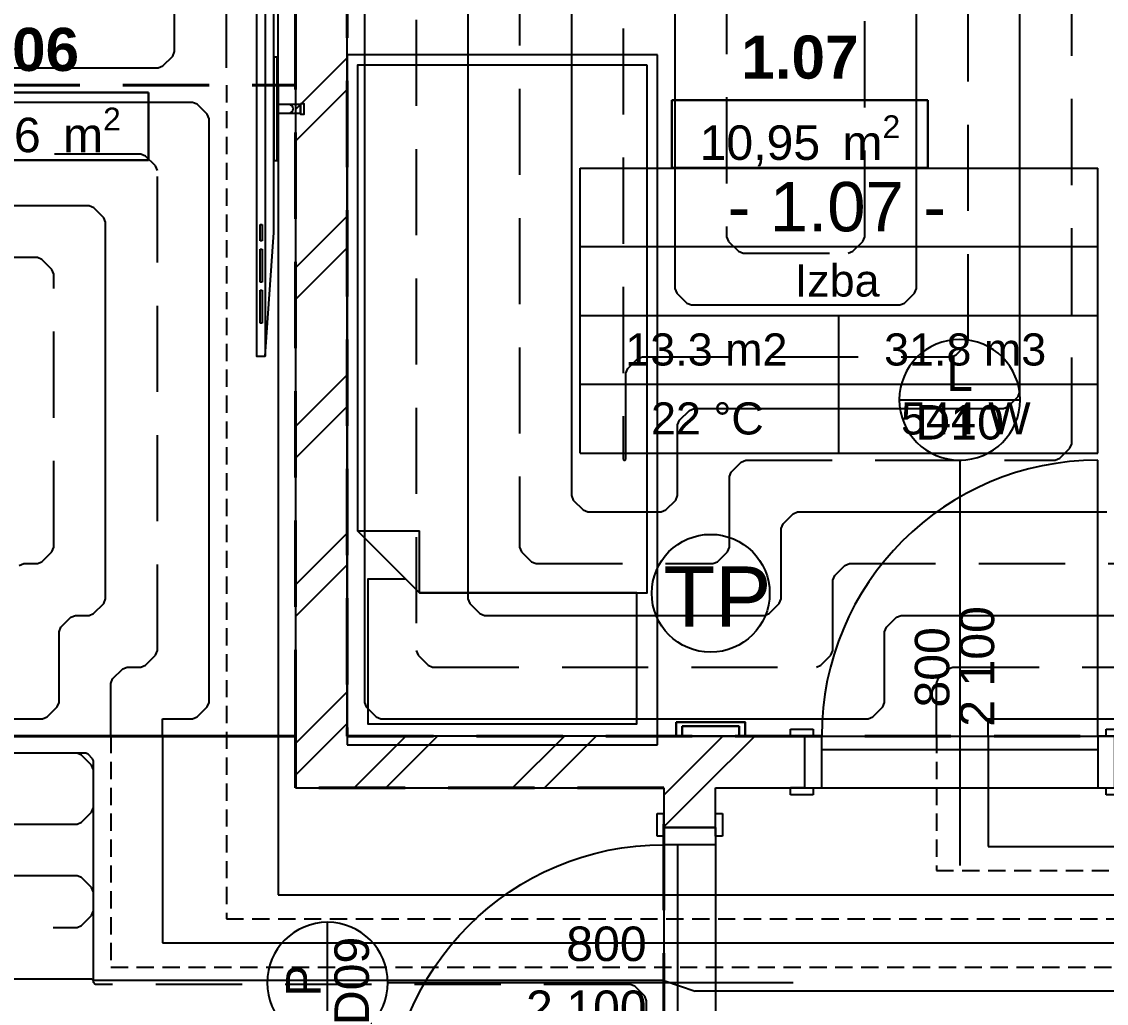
# Model space of a CAD drawing. Header units: millimetres. Extents: x 1046 to 74297, y -4150 to 54562.
# Drawn here: x 14246 to 17390, y 6105 to 8951 of the extents above; entities that cross this region are included whole.
import ezdxf
from ezdxf.enums import TextEntityAlignment as Align

# ---------------------------------------------------------------- set-up
doc = ezdxf.new("R2010")
doc.units = ezdxf.units.MM
doc.linetypes.add('DASH', pattern=[75, 50, -25])
for name, color, linetype in [('1__NP___MIESTNOSTIUK', 7, 'Continuous'), ('Interiér - nábytok', 252, 'Continuous'), ('Konštrukcie - zvislé nosné', 252, 'Continuous'), ('ODVODN__POTRUBIE___PODL__VYK_', 7, 'Continuous'), ('OKRAJOV__DILAT_CIA_PDL', 2, 'Continuous'), ('Otvory – Dveře', 252, 'Continuous'), ('Otvory – Značky dveří', 252, 'Continuous'), ('PODLAHOVKA', 7, 'Continuous'), ('PR_VODN__POTRUBIE___PODL__VYK_', 7, 'Continuous'), ('vyk-privod2', 7, 'Continuous'), ('vyk-vratka-ZARIADENIE', 7, 'Continuous'), ('Výplně – Řezové', 252, 'Continuous'), ('Z_NA_PRECHODOV_CH_POTRUB_', 7, 'Continuous'), ('Zóny', 252, 'Continuous'), ('Zóny – Razítka', 252, 'Continuous')]:
    doc.layers.add(name, color=color, linetype=linetype)
doc.layers.add('vyk_POPIS', color=7, linetype='Continuous', lineweight=20)
doc.styles.add('ARIAL', font='arial.ttf')
doc.styles.add('GENEROVANÝ_STYL_1', font='arial.ttf')
doc.styles.add('GENEROVANÝ_STYL_2', font='arialbd.ttf')
pattern_1 = [(45, (0, 0), (-11490.5, 11490.5), []), (45, (-2298, 2298), (-11490.5, 11490.5), [])]

# ---------------------------------------------------------------- blocks, each defined once
blk = doc.blocks.new('SPÁLŇA_1.06_6_1', base_point=(191408, 459084))
at = {"layer": 'Zóny – Razítka'}
for p, q in [((209966, 458102), (172850, 458102)), ((172850, 458102), (172850, 448281)), ((172850, 458102), (209966, 458102)), ((172850, 448281), (172850, 458102)), ((209966, 448281), (209966, 458102)), ((209966, 458102), (209966, 448281)), ((172850, 448281), (209966, 448281)), ((209966, 448281), (172850, 448281))]:
    blk.add_line(p, q, dxfattribs=at)
at = {"layer": 'Zóny – Razítka', "insert": (191408, 455906), "char_height": 5000, "attachment_point": 2, "style": 'GENEROVANÝ_STYL_1'}
blk.add_mtext('\\A1;{\\pqc;\\pt0,2500;\\fArial|b0|i0|c238|p0;\\W1.000000;13,36\\fArial|b0|i0|c238|p0;\\W1.000000;\\A1{\\H.66x;\\S^  ;}\\fArial|b0|i0|c238|p0;\\W1.000000; m\\fArial|b0|i0|c238|p0;\\W1.000000;\\A1{\\H.66x;\\S2^  ;}}', dxfattribs=at)
at = {"layer": 'Zóny – Razítka'}
for tag, height, style, p in [('DUMMY_849', 6250, 'GENEROVANÝ_STYL_2', (199749, 468906)), ('ROOM_NUMBER', 6250, 'GENEROVANÝ_STYL_2', (191408, 467477)), ('DUMMY_850', 5000, 'GENEROVANÝ_STYL_1', (177761, 457120))]:
    blk.add_attdef(tag, text='', height=height, dxfattribs=dict(at, style=style)).set_placement(p, align=Align.TOP_CENTER)
blk = doc.blocks.new('IZBA_1.07_7_1', base_point=(304358, 457969))
at = {"layer": 'Zóny – Razítka'}
for p, q in [((322916, 456987), (285800, 456987)), ((285800, 456987), (285800, 447165)), ((285800, 456987), (322916, 456987)), ((285800, 447165), (285800, 456987)), ((322916, 447165), (322916, 456987)), ((322916, 456987), (322916, 447165)), ((285800, 447165), (322916, 447165)), ((322916, 447165), (285800, 447165))]:
    blk.add_line(p, q, dxfattribs=at)
at = {"layer": 'Zóny – Razítka', "insert": (304358, 454790), "char_height": 5000, "attachment_point": 2, "style": 'GENEROVANÝ_STYL_1'}
blk.add_mtext('\\A1;{\\pqc;\\pt0,2500;\\fArial|b0|i0|c238|p0;\\W1.000000;10,95\\fArial|b0|i0|c238|p0;\\W1.000000;\\A1{\\H.66x;\\S^  ;}\\fArial|b0|i0|c238|p0;\\W1.000000; m\\fArial|b0|i0|c238|p0;\\W1.000000;\\A1{\\H.66x;\\S2^  ;}}', dxfattribs=at)
at = {"layer": 'Zóny – Razítka'}
for tag, height, style, p in [('DUMMY_849', 6250, 'GENEROVANÝ_STYL_2', (312699, 467790)), ('ROOM_NUMBER', 6250, 'GENEROVANÝ_STYL_2', (304358, 466362)), ('DUMMY_850', 5000, 'GENEROVANÝ_STYL_1', (290711, 456005))]:
    blk.add_attdef(tag, text='', height=height, dxfattribs=dict(at, style=style)).set_placement(p, align=Align.TOP_CENTER)
blk = doc.blocks.new('Postel 01 27[3]_1', base_point=(283748, 463547))
at = {"layer": 'Interiér - nábytok'}
for p, q in [((283748, 463547), (238748, 463547)), ((238748, 463547), (238748, 363547)), ((283748, 363547), (283748, 463547)), ((240248, 394547), (249248, 394547)), ((249248, 385547), (249248, 394547)), ((238748, 363547), (283748, 363547))]:
    blk.add_line(p, q, dxfattribs=at)
at = {"layer": 'Interiér - nábytok', "flags": 128}
for points in [[(282248, 462047), (240248, 462047), (240248, 394547), (249248, 385547), (282248, 385547)], [(249248, 385547), (247248, 387547), (241748, 387547), (241748, 366547), (280748, 366547), (280748, 385547)]]:
    blk.add_lwpolyline(points, close=True, dxfattribs=at)
blk = doc.blocks.new('Plochá TV 27[10]_1', base_point=(225623, 491585))
at = {"layer": 'Interiér - nábytok'}
for p, q in [((226873, 491585), (226873, 419859)), ((226123, 436595), (226123, 438986)), ((226123, 438986), (226436, 438986)), ((226436, 438986), (226436, 436595)), ((226436, 436595), (226123, 436595)), ((226123, 430618), (226123, 435400)), ((226123, 435400), (226436, 435400)), ((226436, 435400), (226436, 430618)), ((226436, 430618), (226123, 430618)), ((226123, 424641), (226123, 429423)), ((226123, 429423), (226436, 429423)), ((226436, 429423), (226436, 424641)), ((226436, 424641), (226123, 424641))]:
    blk.add_line(p, q, dxfattribs=at)
at = {"layer": 'Interiér - nábytok', "flags": 128}
for points in [[(225623, 491585), (225623, 419859), (226873, 419859), (228123, 437791), (228123, 473654), (226873, 491585)], [(228123, 463222), (228123, 448222), (228623, 448222), (228623, 463222)], [(228623, 456347), (228623, 455097), (231998, 455097), (231998, 456347)], [(231998, 456472), (231998, 454972), (232498, 454972), (232498, 456472)]]:
    blk.add_lwpolyline(points, close=True, dxfattribs=at)
at = {"layer": 'Interiér - nábytok'}
blk.add_arc((230311, 455722), 625, 270, 90, dxfattribs=at)
blk = doc.blocks.new('Zeď_16_1', base_point=(238748, 553547))
at = {"layer": 'Výplně – Řezové'}
h = blk.add_hatch(dxfattribs=at)
h.set_pattern_fill('OBECNÁ___DVOJITÁ_1_4__1__E3', color=256, style=0, pattern_type=2)
h.set_pattern_definition(pattern_1)
h.paths.add_polyline_path([(238748, 364797), (238748, 553547), (231248, 553547), (231248, 364797)])
h = blk.add_hatch(dxfattribs=at)
h.set_pattern_fill('OBECNÁ___DVOJITÁ_1_4__1__E3', color=256, style=0, pattern_type=2)
h.set_pattern_definition(pattern_1)
h.paths.add_polyline_path([(238748, 364797), (231248, 357297), (238748, 357297)])
h = blk.add_hatch(dxfattribs=at)
h.set_pattern_fill('OBECNÁ___DVOJITÁ_1_4__1__E3', color=256, style=0, pattern_type=2)
h.set_pattern_definition(pattern_1)
h.paths.add_polyline_path([(231248, 364797), (231248, 357297), (238748, 364797)])
at = {"layer": 'Konštrukcie - zvislé nosné', "flags": 128}
for points in [[(231248, 553547), (231248, 357297)], [(231248, 553547), (238748, 553547)], [(238748, 364797), (238748, 553547)], [(231248, 357297), (238748, 357297)]]:
    blk.add_lwpolyline(points, dxfattribs=at)
blk = doc.blocks.new('Dveře 27_2')
at = {"layer": 'Otvory – Dveře'}
for p, q in [((20000, 0), (20000, 40000)), ((-21250, 1000), (-24500, 1000)), ((-24500, 1000), (-24500, 0)), ((-24500, 0), (-21250, 0)), ((-22500, 0), (-24500, 0)), ((-22500, 0), (-24500, 0)), ((-22500, 0), (22500, 0)), ((-20000, 0), (-22500, 0)), ((-22500, 0), (-22500, -7500)), ((-22500, -7500), (-22500, 0)), ((-22500, -7500), (-22500, 0)), ((-21250, 0), (-21250, 1000)), ((-20000, -7500), (-20000, 0)), ((-20000, 0), (20000, 0)), ((-20000, -2000), (-20000, 0)), ((22500, 0), (20000, 0)), ((20000, 0), (20000, -7500)), ((20000, 0), (20000, -2000)), ((24500, 1000), (21250, 1000)), ((21250, 1000), (21250, 0)), ((21250, 0), (24500, 0)), ((22500, -7500), (22500, 0)), ((22500, -7500), (22500, 0)), ((22500, -7500), (22500, 0)), ((22500, 0), (24500, 0)), ((22500, 0), (24500, 0)), ((24500, 0), (24500, 1000)), ((20000, -2000), (-20000, -2000)), ((-21250, -7500), (-24500, -7500)), ((-24500, -7500), (-24500, -8500)), ((-22500, -7500), (-24500, -7500)), ((-22500, -7500), (-24500, -7500)), ((-22500, -7500), (22500, -7500)), ((-22500, -7500), (-20000, -7500)), ((-21250, -8500), (-21250, -7500)), ((20000, -7500), (22500, -7500)), ((24500, -7500), (21250, -7500)), ((21250, -7500), (21250, -8500)), ((22500, -7500), (24500, -7500)), ((22500, -7500), (24500, -7500)), ((24500, -8500), (24500, -7500)), ((-24500, -8500), (-21250, -8500)), ((21250, -8500), (24500, -8500))]:
    blk.add_line(p, q, dxfattribs=at)
blk.add_arc((20000, 0), 40000, 90, 180, dxfattribs=at)
blk = doc.blocks.new('Značka dveří CZ 27_4')
at = {"layer": 'Otvory – Značky dveří'}
for p, q in [((-8750, 48750), (8750, 48750)), ((0, 40000), (0, -18750))]:
    blk.add_line(p, q, dxfattribs=at)
at = {"layer": 'Otvory – Značky dveří', "flags": 128}
blk.add_lwpolyline([(8750, 48750, 1), (-8750, 48750, 1)], format="xyb", close=True, dxfattribs=at)
at = {"layer": 'Otvory – Značky dveří', "style": 'GENEROVANÝ_STYL_1'}
blk.add_attdef('AC_WIDO_A_SIZE', text='', height=5000, rotation=90, dxfattribs=at).set_placement((0, 4131), align=Align.BOTTOM_LEFT)
blk.add_attdef('AC_WIDO_B_SIZE', text='', height=5000, rotation=90, dxfattribs=at).set_placement((0, 1357), align=Align.TOP_LEFT)
for tag, p in [('DUMMY_78', (0, 52536)), ('AC_WIDO_ID', (0, 45494))]:
    blk.add_attdef(tag, text='', height=5000, dxfattribs=at).set_placement(p, align=Align.MIDDLE_CENTER)
blk = doc.blocks.new('Dveře 27_3')
at = {"layer": 'Otvory – Dveře'}
for p, q in [((20000, 0), (20000, 40000)), ((-24500, 0), (-24500, 1000)), ((-24500, 1000), (-21250, 1000)), ((-21250, 0), (-24500, 0)), ((-22500, 0), (-24500, 0)), ((-22500, 0), (-24500, 0)), ((-22500, 0), (22500, 0)), ((-20000, 0), (-22500, 0)), ((-22500, 0), (-22500, -7500)), ((-22500, 0), (-22500, -7500)), ((-22500, 0), (-22500, -7500)), ((-21250, 1000), (-21250, 0)), ((-20000, -7500), (-20000, 0)), ((-20000, 0), (20000, 0)), ((-20000, -2000), (-20000, 0)), ((22500, 0), (20000, 0)), ((20000, 0), (20000, -7500)), ((20000, 0), (20000, -2000)), ((21250, 1000), (24500, 1000)), ((21250, 0), (21250, 1000)), ((24500, 0), (21250, 0)), ((22500, -7500), (22500, 0)), ((22500, 0), (22500, -7500)), ((22500, 0), (22500, -7500)), ((22500, 0), (24500, 0)), ((22500, 0), (24500, 0)), ((24500, 1000), (24500, 0)), ((20000, -2000), (-20000, -2000)), ((-24500, -8500), (-24500, -7500)), ((-24500, -7500), (-21250, -7500)), ((-22500, -7500), (-24500, -7500)), ((-22500, -7500), (-24500, -7500)), ((-22500, -7500), (22500, -7500)), ((-22500, -7500), (-20000, -7500)), ((-21250, -7500), (-21250, -8500)), ((20000, -7500), (22500, -7500)), ((21250, -7500), (24500, -7500)), ((21250, -8500), (21250, -7500)), ((22500, -7500), (24500, -7500)), ((22500, -7500), (24500, -7500)), ((24500, -7500), (24500, -8500)), ((-21250, -8500), (-24500, -8500)), ((24500, -8500), (21250, -8500))]:
    blk.add_line(p, q, dxfattribs=at)
blk.add_arc((20000, 0), 40000, 90, 180, dxfattribs=at)
blk = doc.blocks.new('A$Ca9295a0e')
at = {"layer": 'Výplně – Řezové'}
h = blk.add_hatch(dxfattribs=at)
h.set_pattern_fill('OBECNÁ___DVOJITÁ_1_4__1__E3', color=256, scale=0.02, style=0, pattern_type=2)
h.set_pattern_definition([(45, (-49.96, -1727.4), (-229.81, 229.81), []), (45, (-95.92, -1681.43), (-229.81, 229.81), [])])
h.paths.add_polyline_path([(4725, 5418.5), (6050.4, 5418.5), (6050.4, 5568.5), (4725, 5568.5)])
h = blk.add_hatch(dxfattribs=at)
h.set_pattern_fill('OBECNÁ___DVOJITÁ_1_4__1__E3', color=256, scale=0.02, style=0, pattern_type=2)
h.set_pattern_definition([(45, (-49.96, -1727.4), (-229.81, 229.81), []), (45, (-95.92, -1681.43), (-229.81, 229.81), [])])
h.paths.add_polyline_path([(5793.1, 5418.5), (5643.1, 5418.5), (5643.1, 5303.5), (5793.1, 5303.5)])
at = {"layer": 'Konštrukcie - zvislé nosné'}
for p, q in [((6050.4, 5568.5), (6010.4, 5568.5)), ((6050.4, 5568.5), (6050.4, 5418.5)), ((6050.4, 5418.5), (6010.4, 5418.5)), ((5643.1, 5303.5), (5643.1, 5343.5)), ((5793.1, 5303.5), (5793.1, 5343.5)), ((5793.1, 5303.5), (5643.1, 5303.5))]:
    blk.add_line(p, q, dxfattribs=at)
at = {"layer": 'Konštrukcie - zvislé nosné', "flags": 128}
for points in [[(6050.4, 5568.5), (4725, 5568.5)], [(4725, 5418.5), (5643.1, 5418.5)], [(5643.1, 5418.5), (5643.1, 5303.5)], [(5793.1, 5303.5), (5793.1, 5418.5)], [(5793.1, 5418.5), (6050.4, 5418.5)]]:
    blk.add_lwpolyline(points, dxfattribs=at)
at = {"layer": 'Interiér - nábytok', "xscale": 0.02, "yscale": 0.02, "zscale": 0.02}
for name, p in [('Plochá TV 27[10]_1', (4462.5, 8104.3)), ('Postel 01 27[3]_1', (5625, 7543.5))]:
    blk.add_blockref(name, p, dxfattribs=at)
at = {"layer": 'Konštrukcie - zvislé nosné', "xscale": 0.02, "yscale": 0.02, "zscale": 0.02}
blk.add_blockref('Zeď_16_1', (4725, 9343.5), dxfattribs=at)
at = {"layer": 'Otvory – Dveře', "xscale": 0.02, "yscale": 0.02, "zscale": 999.9999999999999}
blk.add_blockref('Dveře 27_3', (6500.4, 5568.5), dxfattribs=at)
at = {"layer": 'Otvory – Dveře', "xscale": -0.02, "yscale": 0.02, "zscale": 999.9999999999999, "rotation": 90}
blk.add_blockref('Dveře 27_2', (5643.1, 4853.5), dxfattribs=at)
at = {"layer": 'Otvory – Značky dveří'}
ref = blk.add_blockref('Značka dveří CZ 27_4', (6500.4, 5568.5), dxfattribs=dict(at, xscale=0.02, yscale=0.02, zscale=0.02))
ref.add_attrib('AC_WIDO_ID', 'D10', dxfattribs={"height": 100, "style": 'GENEROVANÝ_STYL_1'}).set_placement((6500.4, 6478.4), align=Align.MIDDLE_CENTER)
ref.add_attrib('AC_WIDO_A_SIZE', '800', dxfattribs={"height": 100, "rotation": 90, "style": 'GENEROVANÝ_STYL_1'}).set_placement((6500.4, 5651.2), align=Align.BOTTOM_LEFT)
ref.add_attrib('AC_WIDO_B_SIZE', '2\xa0100', dxfattribs={"height": 100, "rotation": 90, "style": 'GENEROVANÝ_STYL_1'}).set_placement((6500.4, 5595.7), align=Align.TOP_LEFT)
ref.add_attrib('DUMMY_79', 'L', dxfattribs={"height": 100, "style": 'GENEROVANÝ_STYL_1'}).set_placement((6500.4, 6619.3), align=Align.MIDDLE_CENTER)
ref = blk.add_blockref('Značka dveří CZ 27_4', (5643.1, 4853.5), dxfattribs=dict(at, xscale=0.02, yscale=0.02, zscale=0.02, rotation=90))
ref.add_attrib('AC_WIDO_ID', 'D09', dxfattribs={"height": 100, "rotation": 90, "style": 'GENEROVANÝ_STYL_1'}).set_placement((4738.1, 4858.4), align=Align.MIDDLE_CENTER)
ref.add_attrib('AC_WIDO_A_SIZE', '800', dxfattribs={"height": 100, "style": 'GENEROVANÝ_STYL_1'}).set_placement((5593.1, 4886.2), align=Align.BOTTOM_RIGHT)
ref.add_attrib('AC_WIDO_B_SIZE', '2\xa0100', dxfattribs={"height": 100, "style": 'GENEROVANÝ_STYL_1'}).set_placement((5593.1, 4830.7), align=Align.TOP_RIGHT)
ref.add_attrib('DUMMY_79', 'P', dxfattribs={"height": 100, "rotation": 90, "style": 'GENEROVANÝ_STYL_1'}).set_placement((4598.1, 4859.3), align=Align.MIDDLE_CENTER)
at = {"layer": 'Zóny', "xscale": 0.02, "yscale": 0.02, "zscale": 0.02}
for name, p, values in [('SPÁLŇA_1.06_6_1', (3778.2, 7454.3), {'ROOM_NUMBER': '1.06'}), ('IZBA_1.07_7_1', (6037.2, 7432), {'ROOM_NUMBER': '1.07'})]:
    blk.add_blockref(name, p, dxfattribs=at).add_auto_attribs(values)
blk = doc.blocks.new('A$Cacebdfa7')
blk.add_blockref('A$Ca9295a0e', (2747.1, 1041.4))
at = {"layer": '1__NP___MIESTNOSTIUK', "color": 18}
for p, q in [((8147.4, 8029.9), (8147.4, 8256.9)), ((8147.4, 8256.9), (9647.4, 8256.9)), ((9647.4, 8029.9), (9647.4, 8256.9)), ((8147.4, 7829.9), (8147.4, 8029.9)), ((8147.4, 8029.9), (9647.4, 8029.9)), ((8147.4, 8029.9), (9647.4, 8029.9)), ((9647.4, 7829.9), (9647.4, 8029.9)), ((8147.4, 7629.9), (8147.4, 7829.9)), ((8147.4, 7829.9), (9647.4, 7829.9)), ((8147.4, 7829.9), (9647.4, 7829.9)), ((8897.4, 7629.9), (8897.4, 7829.9)), ((9647.4, 7629.9), (9647.4, 7829.9)), ((8147.4, 7429.9), (8147.4, 7629.9)), ((8147.4, 7629.9), (9647.4, 7629.9)), ((8147.4, 7629.9), (9647.4, 7629.9)), ((8897.4, 7429.9), (8897.4, 7629.9)), ((9647.4, 7429.9), (9647.4, 7629.9)), ((8147.4, 7429.9), (9647.4, 7429.9))]:
    blk.add_line(p, q, dxfattribs=at)
at = {"layer": 'ODVODN__POTRUBIE___PODL__VYK_', "color": 172, "linetype": 'DASH'}
for p, q in [((7122.1, 8497.4), (7122.1, 6079.9)), ((6787, 6609.9), (6787, 6659.9)), ((9180, 6609.9), (9180, 6659.9)), ((6787, 6609.9), (6787, 5939.9)), ((9180, 6609.9), (9180, 6219.9)), ((9180, 6219.9), (13792.1, 6219.9)), ((7122.1, 6079.9), (12852.1, 6079.9)), ((6787, 5939.9), (12852.1, 5939.9))]:
    blk.add_line(p, q, dxfattribs=at)
for points in [[(9180, 6219.9), (9180, 6219.9), (9180, 6219.9), (9180, 6219.9), (9180, 6219.9), (9180, 6219.9)], [(7122.1, 6079.9), (7122.1, 6079.9), (7122.1, 6079.9), (7122.1, 6079.9), (7122.1, 6079.9), (7122.1, 6079.9)], [(6787, 5939.9), (6787, 5939.9), (6787, 5939.9), (6787, 5939.9), (6787, 5939.9), (6787, 5939.9)]]:
    blk.add_lwpolyline(points, dxfattribs=at)
at = {"layer": 'OKRAJOV__DILAT_CIA_PDL', "color": 116, "linetype": 'DASH', "lineweight": 40, "ltscale": 5, "true_color": 0x136734}
blk.add_line((3822.1, 8497.4), (7322.1, 8497.4), dxfattribs=at)
for points in [[(7322.1, 10384.9), (3822.1, 10384.9), (3822.1, 6609.9), (7322.1, 6609.9), (7322.1, 10384.9)], [(7472.1, 10384.9), (7472.1, 6609.9), (10372.1, 6609.9), (10372.1, 10384.9), (7472.1, 10384.9)], [(7322.1, 6459.9), (7322.1, 6609.9), (6327.1, 6609.9), (6327.1, 6459.9), (3822.1, 6459.9), (3822.1, 3304.9), (6302.1, 3304.9), (6302.1, 5354.9), (7002.6, 5354.9), (7017.6, 5354.9), (7017.6, 5204.9), (6452.1, 5204.9), (6452.1, 3454.9), (7882.1, 3454.9), (7892.8, 3732.4), (8811.4, 3727.6), (8794.8, 5204.9), (7817.6, 5204.9), (7817.6, 5354.9), (8390.2, 5354.9), (8390.2, 6459.9), (7322.1, 6459.9)]]:
    blk.add_lwpolyline(points, dxfattribs=at)
at = {"layer": 'PODLAHOVKA', "color": 12, "ltscale": 5}
for p, q in [((6689.2, 6559.9), (6424.9, 6559.9)), ((6702.5, 6554.4), (6689.2, 6559.9)), ((6731.5, 6525.5), (6702.5, 6554.4)), ((6737, 6512.1), (6731.5, 6525.5)), ((6737, 5900.9), (6737, 6512.1))]:
    blk.add_line(p, q, dxfattribs=at)
for points in [[(7272.1, 8547.4), (7272.1, 10287.1), (7266.5, 10300.5), (7237.6, 10329.4), (7224.2, 10334.9), (3919.9, 10334.9)], [(3919.9, 8547.4), (6924.2, 8547.4), (6937.6, 8553), (6966.5, 8581.9), (6972.1, 8595.2), (6972.1, 10087.1), (6966.5, 10100.5), (6937.6, 10129.4), (6924.2, 10134.9), (4219.9, 10134.9)], [(9330, 6659.9), (10274.2, 6659.9)], [(10274.2, 10334.9), (7569.9, 10334.9), (7556.5, 10329.4), (7527.6, 10300.5), (7522.1, 10287.1), (7522.1, 6707.7), (7527.6, 6694.4), (7556.5, 6665.5), (7569.9, 6659.9), (8982.2, 6659.9), (8995.5, 6665.5), (9024.5, 6694.4), (9030, 6707.7), (9030, 6912.1), (9035.5, 6925.5), (9064.5, 6954.4), (9077.8, 6959.9), (9974.2, 6959.9)], [(9974.2, 10134.9), (7869.9, 10134.9), (7856.5, 10129.4), (7827.6, 10100.5), (7822.1, 10087.1), (7822.1, 7007.7), (7827.6, 6994.4), (7856.5, 6965.5), (7869.9, 6959.9), (8682.2, 6959.9), (8695.5, 6965.5), (8724.5, 6994.4), (8730, 7007.7), (8730, 7212.1), (8735.5, 7225.5), (8764.5, 7254.4), (8777.8, 7259.9), (9674.2, 7259.9)], [(8122.1, 9887.1), (8122.1, 7307.7), (8127.6, 7294.4), (8156.5, 7265.5), (8169.9, 7259.9), (8382.2, 7259.9), (8395.5, 7265.5), (8424.5, 7294.4), (8430, 7307.7), (8430, 7512.1), (8435.5, 7525.5), (8464.5, 7554.4), (8477.8, 7559.9), (9374.2, 7559.9), (9387.6, 7565.5), (9416.5, 7594.4), (9422.1, 7607.7), (9422.1, 9687.1)], [(8422.1, 9687.1), (8422.1, 7907.7), (8427.6, 7894.4), (8456.5, 7865.5), (8469.9, 7859.9), (9074.2, 7859.9), (9087.6, 7865.5), (9116.5, 7894.4), (9122.1, 7907.7), (9122.1, 9487.1)], [(6937, 6659.9), (7024.2, 6659.9), (7037.6, 6665.5), (7066.5, 6694.4), (7072.1, 6707.7), (7072.1, 8399.6), (7066.5, 8413), (7037.6, 8441.9), (7024.2, 8447.4), (3919.9, 8447.4)], [(3919.9, 6659.9), (6589.2, 6659.9), (6602.5, 6665.5), (6631.5, 6694.4), (6637, 6707.7), (6637, 6912.1), (6642.5, 6925.5), (6671.6, 6954.6), (6684.6, 6959.9), (6724.5, 6959.9), (6737.4, 6965.3), (6766.5, 6994.4), (6772.1, 7007.7), (6772.1, 8099.6), (6766.5, 8113), (6737.6, 8141.9), (6724.2, 8147.4), (4219.9, 8147.4)]]:
    blk.add_lwpolyline(points, dxfattribs=at)
at = {"layer": 'PODLAHOVKA', "color": 172, "linetype": 'DASH', "ltscale": 5}
for points in [[(7122.1, 8547.4), (7122.1, 8697.4), (7122.1, 10187.1), (7116.5, 10200.5), (7087.6, 10229.4), (7074.2, 10234.9), (4069.9, 10234.9)], [(9180, 6659.9), (9180, 6762.1), (9185.5, 6775.5), (9214.5, 6804.4), (9227.8, 6809.9), (10124.2, 6809.9)], [(10124.2, 10234.9), (7719.9, 10234.9), (7706.5, 10229.4), (7677.6, 10200.5), (7672.1, 10187.1), (7672.1, 6857.7), (7677.6, 6844.4), (7706.5, 6815.5), (7719.9, 6809.9), (8832.2, 6809.9), (8845.5, 6815.5), (8874.5, 6844.4), (8880, 6857.7), (8880, 7062.1), (8885.5, 7075.5), (8914.5, 7104.4), (8927.8, 7109.9), (9824.2, 7109.9)], [(7972.1, 9987.1), (7972.1, 7157.7), (7977.6, 7144.4), (8006.5, 7115.5), (8019.9, 7109.9), (8532.2, 7109.9), (8545.5, 7115.5), (8574.5, 7144.4), (8580, 7157.7), (8580, 7362.1), (8585.5, 7375.5), (8614.5, 7404.4), (8627.8, 7409.9), (9524.2, 7409.9), (9537.6, 7415.5), (9566.5, 7444.4), (9572.1, 7457.7), (9572.1, 9787.1)], [(8272.1, 9787.1), (8272.1, 7413.1), (8272.4, 7412.2), (8274.4, 7410.2), (8275.1, 7409.9), (8277, 7409.9), (8277.6, 7410.2), (8279.6, 7412.2), (8280, 7413.1), (8280, 7662.1), (8285.5, 7675.5), (8314.5, 7704.4), (8327.8, 7709.9), (9224.2, 7709.9), (9237.6, 7715.5), (9266.5, 7744.4), (9272.1, 7757.7), (9272.1, 9587.1)], [(8572.1, 9587.1), (8572.1, 8057.7), (8577.6, 8044.4), (8606.5, 8015.5), (8619.9, 8009.9), (8924.2, 8009.9), (8937.6, 8015.5), (8966.5, 8044.4), (8972.1, 8057.7), (8972.1, 9395.1)], [(6787, 6659.9), (6787, 6762.1), (6792.5, 6775.5), (6821.6, 6804.6), (6834.6, 6809.9), (6874.5, 6809.9), (6887.4, 6815.3), (6916.5, 6844.4), (6922.1, 6857.7), (6922.1, 8249.6), (6916.5, 8263), (6887.6, 8291.9), (6874.2, 8297.4), (4069.9, 8297.4)], [(6521.6, 7104.6), (6534.6, 7109.9), (6574.5, 7109.9), (6587.4, 7115.3), (6616.5, 7144.4), (6622.1, 7157.7), (6622.1, 7949.6), (6616.5, 7963), (6587.6, 7991.9), (6574.2, 7997.4), (4369.9, 7997.4)], [(8340.2, 5802.5), (8340.2, 5842.3), (8334.8, 5855.3), (8305.7, 5884.4), (8292.4, 5889.9), (6743, 5889.9), (6741.3, 5890.6), (6737.5, 5894.4), (6737, 5895.6), (6737, 5899.2), (6736.5, 5900.4), (6732.7, 5904.2), (6731, 5904.9), (3994.9, 5904.9)], [(3994.9, 6054.9), (6689.2, 6054.9), (6702.5, 6060.5), (6731.5, 6089.4), (6737, 6102.7), (6737, 6157.1), (6731.5, 6170.5), (6702.5, 6199.4), (6689.2, 6204.9), (3994.9, 6204.9)], [(6460, 6354.9), (6689.2, 6354.9), (6702.5, 6360.5), (6731.5, 6389.4), (6737, 6402.7), (6737, 6504.9), (6737, 6504.9), (6737, 6538), (6734.5, 6544.1), (6721.2, 6557.4), (6715.1, 6559.9), (6424.9, 6559.9)]]:
    blk.add_lwpolyline(points, dxfattribs=at)
at = {"layer": 'PR_VODN__POTRUBIE___PODL__VYK_', "color": 12}
for p, q in [((7272.1, 8497.4), (7272.1, 8547.4)), ((7272.1, 8497.4), (7272.1, 6149.9)), ((6937, 6609.9), (6937, 6659.9)), ((9330, 6609.9), (9330, 6659.9)), ((6937, 6609.9), (6937, 6009.9)), ((9330, 6609.9), (9330, 6289.9)), ((9330, 6289.9), (13862.1, 6289.9)), ((7272.1, 6149.9), (12852.1, 6149.9)), ((6937, 6009.9), (12852.1, 6009.9)), ((8390.2, 5900.9), (6737, 5900.9)), ((8390.2, 5900.9), (8481, 5869.9)), ((10328, 5869.9), (8481, 5869.9))]:
    blk.add_line(p, q, dxfattribs=at)
for points in [[(9330, 6289.9), (9330, 6289.9), (9330, 6289.9), (9330, 6289.9), (9330, 6289.9), (9330, 6289.9)], [(7272.1, 6149.9), (7272.1, 6149.9), (7272.1, 6149.9), (7272.1, 6149.9), (7272.1, 6149.9), (7272.1, 6149.9)], [(6937, 6009.9), (6937, 6009.9), (6937, 6009.9), (6937, 6009.9), (6937, 6009.9), (6937, 6009.9)], [(8390.2, 5900.9), (8390.2, 5900.9)], [(8481, 5869.9), (8481, 5869.9)]]:
    blk.add_lwpolyline(points, dxfattribs=at)
at = {"layer": 'Z_NA_PRECHODOV_CH_POTRUB_', "color": 2}
for p, q in [((7322.1, 7872.1), (7322.1, 7872.1)), ((6787, 6609.9), (6787, 6609.9)), ((7122.1, 6609.9), (7122.1, 6609.9)), ((7322.1, 6609.9), (7322.1, 6609.9)), ((7322.1, 6609.9), (7322.1, 6609.9)), ((7322.1, 6459.9), (7322.1, 6459.9)), ((8390.2, 6459.9), (8390.2, 6459.9)), ((6787, 5939.9), (6787, 5939.9)), ((8390.2, 5939.9), (8390.2, 5939.9))]:
    blk.add_line(p, q, dxfattribs=at)
at = {"layer": '1__NP___MIESTNOSTIUK', "color": 18, "style": 'ARIAL'}
for s, height, p in [('- 1.07 -', 143.22, (8574.4, 8073.4)), ('Izba', 93.09, (8769.4, 7884.4)), ('13.3 m2', 93.09, (8278.4, 7684.4)), ('31.8 m3', 93.09, (9028.4, 7684.4)), ('22 °C', 93.09, (8352.9, 7484.4)), ('544 W', 93.09, (9077.4, 7484.4))]:
    blk.add_text(s, height=height, dxfattribs=at).set_placement(p)
blk = doc.blocks.new('A$C57FC20A3')
at = {"layer": 'vyk-vratka-ZARIADENIE', "color": 6, "lineweight": 30}
for p, q in [((0, 183, -5790.8), (28.3, 183, -5790.8)), ((28.3, 17, -5790.8), (28.3, 183, -5790.8)), ((0, 17, -5790.8), (28.3, 17, -5790.8)), ((28.3, 17, -5790.8), (28.3, 23, -5790.8))]:
    blk.add_line(p, q, dxfattribs=at)
at = {"layer": 'vyk-vratka-ZARIADENIE', "color": 6, "lineweight": 30, "elevation": -5790.8}
blk.add_lwpolyline([(40, 200), (40, 0), (0, 0), (0, 200)], close=True, dxfattribs=at)

msp = doc.modelspace()

# ---------------------------------------------------------------- block references
msp.add_blockref('A$Cacebdfa7', (7717.6, 270))

# ---------------------------------------------------------------- next in the draw order: linework, layer by layer
at = {"layer": 'vyk-privod2'}
msp.add_circle((16243.4, 7293.9, 23163.2), 170.9, dxfattribs=at)

# ---------------------------------------------------------------- next in the draw order: block references
at = {"layer": 'vyk-vratka-ZARIADENIE', "rotation": 89.99999609827746}
msp.add_blockref('A$C57FC20A3', (16343.4, 6879.9, 5790.8), dxfattribs=at)

# ---------------------------------------------------------------- next in the draw order: texts
at = {"layer": 'vyk_POPIS', "lineweight": 35, "style": 'ARIAL'}
msp.add_text('TP', height=175, rotation=360, dxfattribs=at).set_placement((16106.9, 7196.7, 23163.2))

doc.saveas('drawing.dxf')
